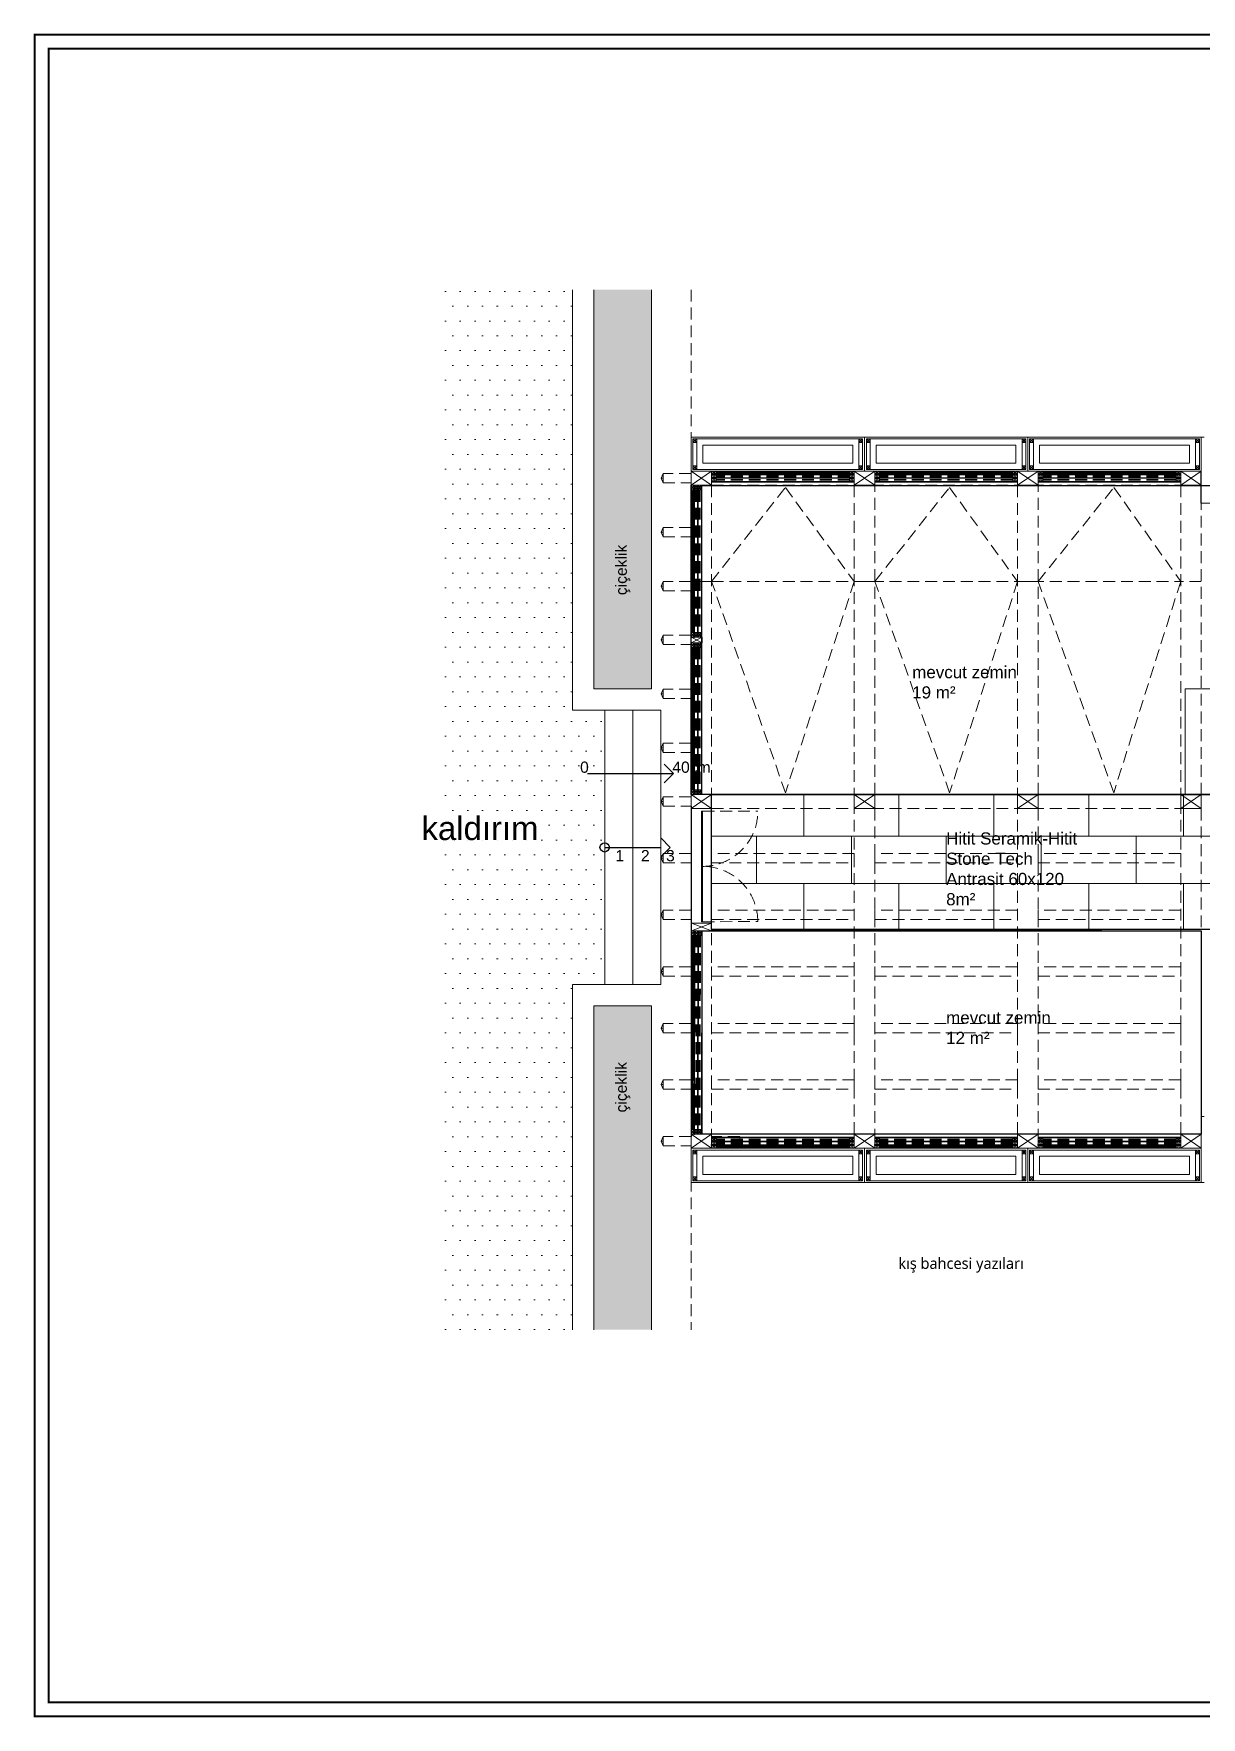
# Model space of a CAD drawing. Header units: millimetres. Extents: x 54215 to 67697, y 23496 to 56611.
# Drawn here: x 55058 to 56308, y 52211 to 54013 of the extents above; entities that cross this region are included whole.
import ezdxf

# ---------------------------------------------------------------- set-up
doc = ezdxf.new("R2010")
doc.units = ezdxf.units.MM
doc.linetypes.add('DASHED', pattern=[19.05, 12.7, -6.35])
for name, color, linetype, lineweight in [('- 0.09', 9, 'Continuous', 9), ('- 0.20', 41, 'Continuous', 20), ('no3_cam kesit arka', 141, 'Continuous', 18), ('no3_duvar kaplama', 8, 'Continuous', 0), ('no3_döşeme kaplama', 8, 'Continuous', 0), ('no3_kutu profil gorunus', 8, 'Continuous', 0), ('no3_kutuprofil kesit', 74, 'Continuous', 18), ('no3_paslanmaz gorunus arka', 173, 'Continuous', 13), ('no3_yazı duvar', 152, 'Continuous', 0)]:
    doc.layers.add(name, color=color, linetype=linetype, lineweight=lineweight)
doc.layers.add('0 rölöve', color=7, linetype='Continuous', true_color=0xf1380e)
doc.styles.get("Standard").update_dxf_attribs({"font": 'arial.ttf'})

# ---------------------------------------------------------------- blocks, each defined once
blk = doc.blocks.new('plan girişblok')
at = {"layer": '- 0.09'}
h = blk.add_hatch(dxfattribs=at)
h.set_pattern_fill('DOTS', color=256, scale=10)
h.set_pattern_definition([(9e-15, (420.6, 0), (7.9375, 15.875), [0, -15.875])])
h.paths.add_polyline_path([(2808.2, 2892.5), (2946.2, 2892.5), (2946.2, 2930.9), (2808.2, 2930.9)], flags=24)
edge = h.paths.add_edge_path()
edge.add_line((2836.2, 3488.3), (2836.2, 2375.1))
edge.add_line((2836.2, 2375.1), (2976.1, 2375.1))
edge.add_line((2976.1, 2375.1), (2976.1, 2744.7))
edge.add_line((2976.1, 2744.7), (3010.6, 2744.7))
edge.add_line((3010.6, 2744.7), (3010.6, 2886.5))
edge.add_arc((3010.6, 2891.5), 5, 90, 270, ccw=False)
edge.add_line((3010.6, 2896.5), (3010.6, 3038.2))
edge.add_line((3010.6, 3038.2), (2976.1, 3038.2))
edge.add_line((2976.1, 3038.2), (2976.1, 3488.3))
edge.add_line((2976.1, 3488.3), (2836.2, 3488.3))
h = blk.add_hatch(dxfattribs=at)
h.set_pattern_fill('AR-SAND', color=256, scale=0.5)
h.set_pattern_definition([(37.5, (2446.458, 1691.468), (-0.80002, 24.47066), [0, -19.304, 0, -21.59, 0, -20.6375]), (7.5, (2446.458, 1691.47), (22.47616, 35.84126), [0, -10.414, 0, -17.399, 0, -6.6675]), (327.5, (2430.837, 1691.468), (39.54962, 0.07186), [0, -6.35, 0, -22.86, 0, -29.845]), (317.5, (2430.837, 1691.47), (38.1778, 11.14647), [0, -3.175, 0, -14.986, 0, -17.145])])
h.paths.add_polyline_path([(3060.6, 2721.7), (2999.1, 2721.7), (2999.1, 2532.7), (3060.6, 2532.7)])
h.paths.add_polyline_path([(3060.6, 2532.7), (2999.1, 2532.7), (2999.1, 2375.1), (3060.6, 2375.1)])
h.paths.add_polyline_path([(3060.6, 3330.7), (2999.1, 3330.7), (2999.1, 3061.2), (3060.6, 3061.2)])
h.paths.add_polyline_path([(3060.6, 3488.3), (2999.1, 3488.3), (2999.1, 3330.7), (3060.6, 3330.7)])
h.paths.add_polyline_path([(3041.4, 2603.9), (3041.4, 2665.6), (3018.5, 2665.6), (3018.5, 2603.9)], flags=24)
h.paths.add_polyline_path([(3041.4, 3157.6), (3041.4, 3219.3), (3018.5, 3219.3), (3018.5, 3157.6)], flags=24)
at = {"layer": '- 0.20'}
for p, q in [((2976.1, 3488.3), (2976.1, 3038.2)), ((2999.1, 3488.3), (2999.1, 3061.2)), ((3060.6, 3488.3), (3060.6, 3061.2)), ((3060.6, 3061.2), (2999.1, 3061.2)), ((3010.6, 3038.2), (2976.1, 3038.2)), ((3010.6, 3038.2), (3010.6, 2744.7)), ((3070.6, 3038.2), (3010.6, 3038.2)), ((3040.6, 3038.2), (3040.6, 2744.7)), ((3070.6, 3038.2), (3070.6, 2744.7)), ((2976.1, 2744.7), (2976.1, 2375.1)), ((3010.6, 2744.7), (2976.1, 2744.7)), ((3070.6, 2744.7), (3010.6, 2744.7)), ((2999.1, 2721.7), (2999.1, 2375.1)), ((3060.6, 2721.7), (2999.1, 2721.7)), ((3060.6, 2721.7), (3060.6, 2375.1))]:
    blk.add_line(p, q, dxfattribs=at)
for p, q in [((3125.1, 3291), (3125.1, 3290.2)), ((3299.7, 3291), (3299.7, 3290.2)), ((3474.4, 3291), (3474.4, 3290.2)), ((3649.1, 3260), (3649.1, 3294)), ((3103.1, 2948), (3103.1, 3279)), ((3106.1, 3116.5), (3106.9, 3116.5)), ((3106.1, 3105.5), (3106.9, 3105.5)), ((3106.1, 2948), (3106.9, 2948)), ((3103.1, 2935.5), (3103.1, 2582)), ((3106.5, 2797.2), (3107.3, 2797.2)), ((3106.1, 2584.5), (3106.9, 2584.5)), ((3125.1, 2572.5), (3125.1, 2573.3)), ((3299.7, 2572.5), (3299.7, 2573.3)), ((3474.4, 2572.5), (3474.4, 2573.3))]:
    blk.add_line(p, q)
blk.add_arc((3114.1, 2811.9), 59.2, 88.833, 90)
for p in [(3103.1, 2884.9), (3103.1, 2824.3), (3103.1, 2763.7), (3103.1, 2703.1), (3103.1, 2642.5)]:
    blk.add_point(p)
at = {"layer": '0 rölöve'}
for p, q in [((2992.4, 2970.5), (3084.1, 2970.5)), ((3010.6, 2891.5), (3070.6, 2891.5))]:
    blk.add_line(p, q, dxfattribs=at)
for points in [[(3074.1, 2980.5), (3084.1, 2970.5), (3074.1, 2960.5)], [(3070.6, 2901.5), (3080.6, 2891.5), (3070.6, 2881.5)]]:
    blk.add_lwpolyline(points, dxfattribs=at)
blk.add_circle((3010.6, 2891.5), 5, dxfattribs=at)
at = {"layer": 'no3_cam kesit arka'}
for p, q in [((3272.7, 3293), (3130.1, 3293)), ((3272.7, 3292.5), (3130.1, 3292.5)), ((3272.7, 3292), (3130.1, 3292)), ((3447.4, 3293), (3304.7, 3293)), ((3447.4, 3292.5), (3304.7, 3292.5)), ((3447.4, 3292), (3304.7, 3292)), ((3622.1, 3293), (3479.4, 3293)), ((3622.1, 3292.5), (3479.4, 3292.5)), ((3622.1, 3292), (3479.4, 3292)), ((3104.1, 3274), (3104.1, 3121.5)), ((3104.6, 3274), (3104.6, 3121.5)), ((3105.1, 3274), (3105.1, 3121.5)), ((3104.1, 3105.5), (3104.1, 2953)), ((3104.6, 3105.5), (3104.6, 2953)), ((3105.1, 3105.5), (3105.1, 2953)), ((3104.5, 2797.2), (3104.1, 2589.5)), ((3105, 2797.2), (3104.6, 2589.5)), ((3105.5, 2797.2), (3105.1, 2589.5)), ((3272.7, 2571.5), (3130.1, 2571.5)), ((3272.7, 2571), (3130.1, 2571)), ((3272.7, 2570.5), (3130.1, 2570.5)), ((3447.4, 2571.5), (3304.7, 2571.5)), ((3447.4, 2571), (3304.7, 2571)), ((3447.4, 2570.5), (3304.7, 2570.5)), ((3622.1, 2571.5), (3479.4, 2571.5)), ((3622.1, 2571), (3479.4, 2571)), ((3622.1, 2570.5), (3479.4, 2570.5))]:
    blk.add_line(p, q, dxfattribs=at)
at = {"layer": 'no3_cam kesit arka', "linetype": 'DASHED'}
for p, q in [((3272.7, 3289.2), (3130.1, 3289.2)), ((3272.7, 3288.7), (3130.1, 3288.7)), ((3272.7, 3288.2), (3130.1, 3288.2)), ((3272.7, 3285.4), (3130.1, 3285.4)), ((3272.7, 3284.9), (3130.1, 3284.9)), ((3272.7, 3284.4), (3130.1, 3284.4)), ((3447.4, 3289.2), (3304.7, 3289.2)), ((3447.4, 3288.7), (3304.7, 3288.7)), ((3447.4, 3288.2), (3304.7, 3288.2)), ((3447.4, 3285.4), (3304.7, 3285.4)), ((3447.4, 3284.9), (3304.7, 3284.9)), ((3447.4, 3284.4), (3304.7, 3284.4)), ((3622.1, 3289.2), (3479.4, 3289.2)), ((3622.1, 3288.7), (3479.4, 3288.7)), ((3622.1, 3288.2), (3479.4, 3288.2)), ((3622.1, 3285.4), (3479.4, 3285.4)), ((3622.1, 3284.9), (3479.4, 3284.9)), ((3622.1, 3284.4), (3479.4, 3284.4)), ((3107.9, 3274), (3107.9, 3121.5)), ((3108.4, 3274), (3108.4, 3121.5)), ((3108.9, 3274), (3108.9, 3121.5)), ((3111.7, 3274), (3111.7, 3121.5)), ((3112.2, 3274), (3112.2, 3121.5)), ((3112.7, 3274), (3112.7, 3121.5)), ((3107.9, 3105.5), (3107.9, 2953)), ((3108.4, 3105.5), (3108.4, 2953)), ((3108.9, 3105.5), (3108.9, 2953)), ((3111.7, 3105.5), (3111.7, 2953)), ((3112.2, 3105.5), (3112.2, 2953)), ((3112.7, 3105.5), (3112.7, 2953)), ((3108.3, 2797.2), (3107.9, 2589.5)), ((3108.8, 2797.2), (3108.4, 2589.5)), ((3109.3, 2797.2), (3108.9, 2589.5)), ((3112.1, 2797.2), (3111.7, 2589.5)), ((3112.6, 2797.2), (3112.2, 2589.5)), ((3113.1, 2797.2), (3112.7, 2589.5)), ((3272.7, 2579.1), (3130.1, 2579.1)), ((3272.7, 2578.6), (3130.1, 2578.6)), ((3272.7, 2578.1), (3130.1, 2578.1)), ((3447.4, 2579.1), (3304.7, 2579.1)), ((3447.4, 2578.6), (3304.7, 2578.6)), ((3447.4, 2578.1), (3304.7, 2578.1)), ((3622.1, 2579.1), (3479.4, 2579.1)), ((3622.1, 2578.6), (3479.4, 2578.6)), ((3622.1, 2578.1), (3479.4, 2578.1)), ((3272.7, 2575.3), (3130.1, 2575.3)), ((3272.7, 2574.8), (3130.1, 2574.8)), ((3272.7, 2574.3), (3130.1, 2574.3)), ((3447.4, 2575.3), (3304.7, 2575.3)), ((3447.4, 2574.8), (3304.7, 2574.8)), ((3447.4, 2574.3), (3304.7, 2574.3)), ((3622.1, 2575.3), (3479.4, 2575.3)), ((3622.1, 2574.8), (3479.4, 2574.8)), ((3622.1, 2574.3), (3479.4, 2574.3))]:
    blk.add_line(p, q, dxfattribs=at)
at = {"layer": 'no3_cam kesit arka'}
blk.add_lwpolyline([(3114.1, 2930.3), (3115.3, 2930.3), (3115.3, 2811.9), (3114.1, 2811.9)], close=True, dxfattribs=at)
at = {"layer": 'no3_duvar kaplama', "linetype": 'DASHED'}
for p, q in [((3103.1, 3488.3), (3103.1, 2375.1)), ((3071.1, 3286.5), (3073.1, 3291.5)), ((3073.1, 3286.5), (3071.1, 3286.5)), ((3073.1, 3286.5), (3071.1, 3286.5)), ((3071.1, 3286.5), (3073.1, 3281.5)), ((3125.1, 3294), (3627.1, 3294)), ((3125.1, 3279), (3125.1, 2948)), ((3125.1, 3279), (3627.1, 3279)), ((3125.1, 3176), (3204.1, 3276.7)), ((3204.1, 3276.7), (3277.7, 3176)), ((3277.7, 3279), (3277.7, 2948)), ((3299.7, 2948), (3299.7, 3279)), ((3299.7, 3176), (3379.8, 3276.7)), ((3379.8, 3276.7), (3452.4, 3176)), ((3452.4, 3279), (3452.4, 2948)), ((3474.4, 2948), (3474.4, 3279)), ((3474.4, 3176), (3555.5, 3276.7)), ((3555.5, 3276.7), (3627.1, 3176)), ((3627.1, 3279), (3627.1, 2948)), ((3649.1, 2948), (3649.1, 3279)), ((3071.1, 3228.8), (3073.1, 3233.8)), ((3073.1, 3228.8), (3071.1, 3228.8)), ((3073.1, 3228.8), (3071.1, 3228.8)), ((3071.1, 3228.8), (3073.1, 3223.8)), ((3071.1, 3171.1), (3073.1, 3176.1)), ((3125.1, 3176), (3103.1, 3176)), ((3125.1, 3176), (3627.1, 3176)), ((3204.1, 2949.8), (3125.1, 3176)), ((3277.7, 3176), (3204.1, 2949.8)), ((3299.7, 3176), (3277.7, 3176)), ((3379.8, 2949.8), (3299.7, 3176)), ((3452.4, 3176), (3379.8, 2949.8)), ((3474.4, 3176), (3452.4, 3176)), ((3555.4, 2949.8), (3474.4, 3176)), ((3627.1, 3176), (3555.4, 2949.8)), ((3649.1, 3176), (3627.1, 3176)), ((3073.1, 3171.1), (3071.1, 3171.1)), ((3073.1, 3171.1), (3071.1, 3171.1)), ((3071.1, 3171.1), (3073.1, 3166.1)), ((3071.1, 3113.5), (3073.1, 3118.5)), ((3073.1, 3113.5), (3071.1, 3113.5)), ((3073.1, 3113.5), (3071.1, 3113.5)), ((3071.1, 3113.5), (3073.1, 3108.5)), ((3071.1, 3055.8), (3073.1, 3060.8)), ((3073.1, 3055.8), (3071.1, 3055.8)), ((3073.1, 3055.8), (3071.1, 3055.8)), ((3071.1, 3055.8), (3073.1, 3050.8)), ((3071.1, 2998.1), (3073.1, 3003.1)), ((3073.1, 2998.1), (3071.1, 2998.1)), ((3073.1, 2998.1), (3071.1, 2998.1)), ((3071.1, 2998.1), (3073.1, 2993.1)), ((3071.1, 2940.5), (3073.1, 2945.5)), ((3073.1, 2940.5), (3071.1, 2940.5)), ((3073.1, 2940.5), (3071.1, 2940.5)), ((3071.1, 2940.5), (3073.1, 2935.5)), ((3125.1, 2948), (3627.1, 2948)), ((3115.3, 2930.3), (3174.5, 2930.3)), ((3125.1, 2933), (3627.1, 2933)), ((3125.1, 2933), (3125.1, 2584.5)), ((3277.7, 2584.5), (3277.7, 2933)), ((3299.7, 2933), (3299.7, 2584.5)), ((3452.4, 2584.5), (3452.4, 2933)), ((3474.4, 2933), (3474.4, 2584.5)), ((3627.1, 2584.5), (3627.1, 2933)), ((3649.1, 2933), (3649.1, 2586.5)), ((3071.1, 2879.9), (3073.1, 2884.9)), ((3073.1, 2879.9), (3071.1, 2879.9)), ((3073.1, 2879.9), (3071.1, 2879.9)), ((3071.1, 2879.9), (3073.1, 2874.9)), ((3071.1, 2819.3), (3073.1, 2824.3)), ((3073.1, 2819.3), (3071.1, 2819.3)), ((3073.1, 2819.3), (3071.1, 2819.3)), ((3071.1, 2819.3), (3073.1, 2814.3)), ((3115.3, 2811.9), (3174.5, 2812)), ((3071.1, 2758.7), (3073.1, 2763.7)), ((3073.1, 2758.7), (3071.1, 2758.7)), ((3073.1, 2758.7), (3071.1, 2758.7)), ((3071.1, 2758.7), (3073.1, 2753.7)), ((3071.1, 2698.1), (3073.1, 2703.1)), ((3073.1, 2698.1), (3071.1, 2698.1)), ((3073.1, 2698.1), (3071.1, 2698.1)), ((3071.1, 2698.1), (3073.1, 2693.1)), ((3071.1, 2637.5), (3073.1, 2642.5)), ((3073.1, 2637.5), (3071.1, 2637.5)), ((3073.1, 2637.5), (3071.1, 2637.5)), ((3071.1, 2637.5), (3073.1, 2632.5)), ((3071.1, 2577), (3073.1, 2582)), ((3073.1, 2577), (3071.1, 2577)), ((3073.1, 2577), (3071.1, 2577)), ((3071.1, 2577), (3073.1, 2572))]:
    blk.add_line(p, q, dxfattribs=at)
for points in [[(3073.1, 3281.5), (3103.1, 3281.5), (3103.1, 3291.5), (3073.1, 3291.5)], [(3073.1, 3223.8), (3103.1, 3223.8), (3103.1, 3233.8), (3073.1, 3233.8)], [(3073.1, 3166.1), (3103.1, 3166.1), (3103.1, 3176.1), (3073.1, 3176.1)], [(3073.1, 3108.5), (3103.1, 3108.5), (3103.1, 3118.5), (3073.1, 3118.5)], [(3073.1, 3050.8), (3103.1, 3050.8), (3103.1, 3060.8), (3073.1, 3060.8)], [(3073.1, 2993.1), (3103.1, 2993.1), (3103.1, 3003.1), (3073.1, 3003.1)], [(3073.1, 2935.5), (3103.1, 2935.5), (3103.1, 2945.5), (3073.1, 2945.5)], [(3073.1, 2874.9), (3103.1, 2874.9), (3103.1, 2884.9), (3073.1, 2884.9)], [(3125.1, 2874.9), (3277.7, 2874.9), (3277.7, 2884.9), (3125.1, 2884.9)], [(3299.7, 2874.9), (3452.4, 2874.9), (3452.4, 2884.9), (3299.7, 2884.9)], [(3474.4, 2874.9), (3627.1, 2874.9), (3627.1, 2884.9), (3474.4, 2884.9)], [(3073.1, 2814.3), (3103.1, 2814.3), (3103.1, 2824.3), (3073.1, 2824.3)], [(3125.1, 2814.3), (3277.7, 2814.3), (3277.7, 2824.3), (3125.1, 2824.3)], [(3299.7, 2814.3), (3452.4, 2814.3), (3452.4, 2824.3), (3299.7, 2824.3)], [(3474.4, 2814.3), (3627.1, 2814.3), (3627.1, 2824.3), (3474.4, 2824.3)], [(3073.1, 2753.7), (3103.1, 2753.7), (3103.1, 2763.7), (3073.1, 2763.7)], [(3125.1, 2753.7), (3277.7, 2753.7), (3277.7, 2763.7), (3125.1, 2763.7)], [(3299.7, 2753.7), (3452.4, 2753.7), (3452.4, 2763.7), (3299.7, 2763.7)], [(3474.4, 2753.7), (3627.1, 2753.7), (3627.1, 2763.7), (3474.4, 2763.7)], [(3073.1, 2693.1), (3103.1, 2693.1), (3103.1, 2703.1), (3073.1, 2703.1)], [(3125.1, 2693.1), (3277.7, 2693.1), (3277.7, 2703.1), (3125.1, 2703.1)], [(3299.7, 2693.1), (3452.4, 2693.1), (3452.4, 2703.1), (3299.7, 2703.1)], [(3474.4, 2693.1), (3627.1, 2693.1), (3627.1, 2703.1), (3474.4, 2703.1)], [(3073.1, 2632.5), (3103.1, 2632.5), (3103.1, 2642.5), (3073.1, 2642.5)], [(3125.1, 2632.5), (3277.7, 2632.5), (3277.7, 2642.5), (3125.1, 2642.5)], [(3299.7, 2632.5), (3452.4, 2632.5), (3452.4, 2642.5), (3299.7, 2642.5)], [(3474.4, 2632.5), (3627.1, 2632.5), (3627.1, 2642.5), (3474.4, 2642.5)], [(3073.1, 2572), (3103.1, 2572), (3103.1, 2582), (3073.1, 2582)], [(3125.1, 2572), (3155.1, 2572), (3155.1, 2582), (3125.1, 2582)]]:
    blk.add_lwpolyline(points, close=True, dxfattribs=at)
for centre, start, end in [((3115.3, 2930.3), 268.8328, 0), ((3115.3, 2812), 0, 91.1672)]:
    blk.add_arc(centre, 59.2, start, end, dxfattribs=at)
at = {"layer": 'no3_kutu profil gorunus'}
for p, q in [((3109.1, 3324.7), (3109.1, 3300)), ((3282.7, 3324.7), (3282.7, 3300)), ((3277.7, 3290.9), (3125.1, 3290.9)), ((3277.7, 3290.3), (3125.1, 3290.3)), ((3125.1, 3287.2), (3130.1, 3290.2)), ((3130.1, 3287.2), (3125.1, 3290.2)), ((3277.7, 3287.1), (3125.1, 3287.1)), ((3277.7, 3286.5), (3125.1, 3286.5)), ((3125.1, 3286.4), (3130.1, 3283.4)), ((3130.1, 3286.4), (3125.1, 3283.4)), ((3277.7, 3283), (3125.1, 3283)), ((3277.7, 3282.4), (3125.1, 3282.4)), ((3277.7, 3287.2), (3272.7, 3290.2)), ((3272.7, 3287.2), (3277.7, 3290.2)), ((3277.7, 3286.4), (3272.7, 3283.4)), ((3272.7, 3286.4), (3277.7, 3283.4)), ((3452.4, 3290.9), (3299.7, 3290.9)), ((3452.4, 3290.3), (3299.7, 3290.3)), ((3299.7, 3287.2), (3304.7, 3290.2)), ((3304.7, 3287.2), (3299.7, 3290.2)), ((3452.4, 3287.1), (3299.7, 3287.1)), ((3452.4, 3286.5), (3299.7, 3286.5)), ((3299.7, 3286.4), (3304.7, 3283.4)), ((3304.7, 3286.4), (3299.7, 3283.4)), ((3452.4, 3283), (3299.7, 3283)), ((3452.4, 3282.4), (3299.7, 3282.4)), ((3452.4, 3287.2), (3447.4, 3290.2)), ((3447.4, 3287.2), (3452.4, 3290.2)), ((3452.4, 3286.4), (3447.4, 3283.4)), ((3447.4, 3286.4), (3452.4, 3283.4)), ((3627.1, 3290.9), (3474.4, 3290.9)), ((3627.1, 3290.3), (3474.4, 3290.3)), ((3474.4, 3287.2), (3479.4, 3290.2)), ((3479.4, 3287.2), (3474.4, 3290.2)), ((3627.1, 3287.1), (3474.4, 3287.1)), ((3627.1, 3286.5), (3474.4, 3286.5)), ((3474.4, 3286.4), (3479.4, 3283.4)), ((3479.4, 3286.4), (3474.4, 3283.4)), ((3627.1, 3283), (3474.4, 3283)), ((3627.1, 3282.4), (3474.4, 3282.4)), ((3627.1, 3287.2), (3622.1, 3290.2)), ((3622.1, 3287.2), (3627.1, 3290.2)), ((3627.1, 3286.4), (3622.1, 3283.4)), ((3622.1, 3286.4), (3627.1, 3283.4)), ((3106.2, 3279), (3106.2, 3116.5)), ((3106.8, 3279), (3106.8, 3116.5)), ((3109.9, 3279), (3106.9, 3274)), ((3109.9, 3274), (3106.9, 3279)), ((3110, 3279), (3110, 3116.5)), ((3110.6, 3279), (3110.6, 3116.5)), ((3110.7, 3279), (3113.7, 3274)), ((3110.7, 3274), (3113.7, 3279)), ((3114.1, 3279), (3114.1, 3116.5)), ((3114.7, 3279), (3114.7, 3116.5)), ((3109.9, 3116.5), (3106.9, 3121.5)), ((3109.9, 3121.5), (3106.9, 3116.5)), ((3110.7, 3116.5), (3113.7, 3121.5)), ((3110.7, 3121.5), (3113.7, 3116.5)), ((3106.2, 3110.5), (3106.2, 2948)), ((3106.8, 3110.5), (3106.8, 2948)), ((3109.9, 3105.5), (3106.9, 3110.5)), ((3109.9, 3110.5), (3106.9, 3105.5)), ((3110, 3110.5), (3110, 2948)), ((3110.6, 3110.5), (3110.6, 2948)), ((3110.7, 3105.5), (3113.7, 3110.5)), ((3110.7, 3110.5), (3113.7, 3105.5)), ((3114.1, 3110.5), (3114.1, 2948)), ((3114.7, 3110.5), (3114.7, 2948)), ((3109.9, 2948), (3106.9, 2953)), ((3109.9, 2953), (3106.9, 2948)), ((3110.7, 2948), (3113.7, 2953)), ((3110.7, 2953), (3113.7, 2948)), ((3106.6, 2802.2), (3106.2, 2584.5)), ((3107.2, 2802.2), (3106.8, 2584.5)), ((3110.3, 2797.2), (3107.3, 2802.2)), ((3110.3, 2802.2), (3107.3, 2797.2)), ((3110.4, 2802.2), (3110, 2584.5)), ((3111, 2802.2), (3110.6, 2584.5)), ((3111.1, 2797.2), (3114.1, 2802.2)), ((3111.1, 2802.2), (3114.1, 2797.2)), ((3114.5, 2802.2), (3114.1, 2584.5)), ((3115.1, 2802.2), (3114.7, 2584.5)), ((3109.9, 2584.5), (3106.9, 2589.5)), ((3109.9, 2589.5), (3106.9, 2584.5)), ((3110.7, 2584.5), (3113.7, 2589.5)), ((3110.7, 2589.5), (3113.7, 2584.5)), ((3277.7, 2581.1), (3125.1, 2581.1)), ((3277.7, 2580.5), (3125.1, 2580.5)), ((3125.1, 2577.1), (3130.1, 2580.1)), ((3130.1, 2577.1), (3125.1, 2580.1)), ((3277.7, 2577.1), (3272.7, 2580.1)), ((3272.7, 2577.1), (3277.7, 2580.1)), ((3452.4, 2581.1), (3299.7, 2581.1)), ((3452.4, 2580.5), (3299.7, 2580.5)), ((3299.7, 2577.1), (3304.7, 2580.1)), ((3304.7, 2577.1), (3299.7, 2580.1)), ((3452.4, 2577.1), (3447.4, 2580.1)), ((3447.4, 2577.1), (3452.4, 2580.1)), ((3627.1, 2581.1), (3474.4, 2581.1)), ((3627.1, 2580.5), (3474.4, 2580.5)), ((3474.4, 2577.1), (3479.4, 2580.1)), ((3479.4, 2577.1), (3474.4, 2580.1)), ((3627.1, 2577.1), (3622.1, 2580.1)), ((3622.1, 2577.1), (3627.1, 2580.1)), ((3109.1, 2563.5), (3109.1, 2538.7)), ((3277.7, 2577), (3125.1, 2577)), ((3277.7, 2576.4), (3125.1, 2576.4)), ((3125.1, 2576.3), (3130.1, 2573.3)), ((3130.1, 2576.3), (3125.1, 2573.3)), ((3277.7, 2573.2), (3125.1, 2573.2)), ((3277.7, 2572.6), (3125.1, 2572.6)), ((3277.7, 2576.3), (3272.7, 2573.3)), ((3272.7, 2576.3), (3277.7, 2573.3)), ((3282.7, 2563.5), (3282.7, 2538.7)), ((3452.4, 2577), (3299.7, 2577)), ((3452.4, 2576.4), (3299.7, 2576.4)), ((3299.7, 2576.3), (3304.7, 2573.3)), ((3304.7, 2576.3), (3299.7, 2573.3)), ((3452.4, 2573.2), (3299.7, 2573.2)), ((3452.4, 2572.6), (3299.7, 2572.6)), ((3452.4, 2576.3), (3447.4, 2573.3)), ((3447.4, 2576.3), (3452.4, 2573.3)), ((3627.1, 2577), (3474.4, 2577)), ((3627.1, 2576.4), (3474.4, 2576.4)), ((3474.4, 2576.3), (3479.4, 2573.3)), ((3479.4, 2576.3), (3474.4, 2573.3)), ((3627.1, 2573.2), (3474.4, 2573.2)), ((3627.1, 2572.6), (3474.4, 2572.6)), ((3627.1, 2576.3), (3622.1, 2573.3)), ((3622.1, 2576.3), (3627.1, 2573.3))]:
    blk.add_line(p, q, dxfattribs=at)
for points in [[(3103.1, 3330.7), (3288.7, 3330.7), (3288.7, 3294), (3103.1, 3294)], [(3105.1, 3328.7), (3286.7, 3328.7), (3286.7, 3296), (3105.1, 3296)], [(3288.7, 3330.7), (3463.4, 3330.7), (3463.4, 3294), (3288.7, 3294)], [(3290.7, 3328.7), (3461.4, 3328.7), (3461.4, 3296), (3290.7, 3296)], [(3463.4, 3330.7), (3649.1, 3330.7), (3649.1, 3294), (3463.4, 3294)], [(3465.4, 3328.7), (3647.1, 3328.7), (3647.1, 3296), (3465.4, 3296)], [(3125.1, 3294), (3277.7, 3294), (3277.7, 3282.4), (3125.1, 3282.4)], [(3125.1, 3287.2), (3130.1, 3287.2), (3130.1, 3290.2), (3125.1, 3290.2)], [(3125.1, 3283.4), (3130.1, 3283.4), (3130.1, 3286.4), (3125.1, 3286.4)], [(3277.7, 3287.2), (3272.7, 3287.2), (3272.7, 3290.2), (3277.7, 3290.2)], [(3277.7, 3283.4), (3272.7, 3283.4), (3272.7, 3286.4), (3277.7, 3286.4)], [(3299.7, 3294), (3452.4, 3294), (3452.4, 3282.4), (3299.7, 3282.4)], [(3299.7, 3287.2), (3304.7, 3287.2), (3304.7, 3290.2), (3299.7, 3290.2)], [(3299.7, 3283.4), (3304.7, 3283.4), (3304.7, 3286.4), (3299.7, 3286.4)], [(3452.4, 3287.2), (3447.4, 3287.2), (3447.4, 3290.2), (3452.4, 3290.2)], [(3452.4, 3283.4), (3447.4, 3283.4), (3447.4, 3286.4), (3452.4, 3286.4)], [(3474.4, 3294), (3627.1, 3294), (3627.1, 3282.4), (3474.4, 3282.4)], [(3474.4, 3287.2), (3479.4, 3287.2), (3479.4, 3290.2), (3474.4, 3290.2)], [(3474.4, 3283.4), (3479.4, 3283.4), (3479.4, 3286.4), (3474.4, 3286.4)], [(3627.1, 3287.2), (3622.1, 3287.2), (3622.1, 3290.2), (3627.1, 3290.2)], [(3627.1, 3283.4), (3622.1, 3283.4), (3622.1, 3286.4), (3627.1, 3286.4)], [(3103.1, 3116.5), (3103.1, 3279), (3114.7, 3279), (3114.7, 3116.5)], [(3109.9, 3279), (3109.9, 3274), (3106.9, 3274), (3106.9, 3279)], [(3113.7, 3279), (3113.7, 3274), (3110.7, 3274), (3110.7, 3279)], [(3109.9, 3116.5), (3109.9, 3121.5), (3106.9, 3121.5), (3106.9, 3116.5)], [(3113.7, 3116.5), (3113.7, 3121.5), (3110.7, 3121.5), (3110.7, 3116.5)], [(3103.1, 2948), (3103.1, 3110.5), (3114.7, 3110.5), (3114.7, 2948)], [(3109.9, 3105.5), (3109.9, 3110.5), (3106.9, 3110.5), (3106.9, 3105.5)], [(3113.7, 3105.5), (3113.7, 3110.5), (3110.7, 3110.5), (3110.7, 3105.5)], [(3109.9, 2948), (3109.9, 2953), (3106.9, 2953), (3106.9, 2948)], [(3113.7, 2948), (3113.7, 2953), (3110.7, 2953), (3110.7, 2948)], [(3103.1, 2584.5), (3103.5, 2802.2), (3115.1, 2802.2), (3114.7, 2584.5)], [(3110.3, 2797.2), (3110.3, 2802.2), (3107.3, 2802.2), (3107.3, 2797.2)], [(3114.1, 2797.2), (3114.1, 2802.2), (3111.1, 2802.2), (3111.1, 2797.2)], [(3109.9, 2584.5), (3109.9, 2589.5), (3106.9, 2589.5), (3106.9, 2584.5)], [(3113.7, 2584.5), (3113.7, 2589.5), (3110.7, 2589.5), (3110.7, 2584.5)], [(3125.1, 2569.5), (3277.7, 2569.5), (3277.7, 2581.1), (3125.1, 2581.1)], [(3125.1, 2580.1), (3130.1, 2580.1), (3130.1, 2577.1), (3125.1, 2577.1)], [(3277.7, 2580.1), (3272.7, 2580.1), (3272.7, 2577.1), (3277.7, 2577.1)], [(3299.7, 2569.5), (3452.4, 2569.5), (3452.4, 2581.1), (3299.7, 2581.1)], [(3299.7, 2580.1), (3304.7, 2580.1), (3304.7, 2577.1), (3299.7, 2577.1)], [(3452.4, 2580.1), (3447.4, 2580.1), (3447.4, 2577.1), (3452.4, 2577.1)], [(3474.4, 2569.5), (3627.1, 2569.5), (3627.1, 2581.1), (3474.4, 2581.1)], [(3474.4, 2580.1), (3479.4, 2580.1), (3479.4, 2577.1), (3474.4, 2577.1)], [(3627.1, 2580.1), (3622.1, 2580.1), (3622.1, 2577.1), (3627.1, 2577.1)], [(3103.1, 2569.5), (3288.7, 2569.5), (3288.7, 2532.7), (3103.1, 2532.7)], [(3105.1, 2567.5), (3286.7, 2567.5), (3286.7, 2534.7), (3105.1, 2534.7)], [(3125.1, 2576.3), (3130.1, 2576.3), (3130.1, 2573.3), (3125.1, 2573.3)], [(3277.7, 2576.3), (3272.7, 2576.3), (3272.7, 2573.3), (3277.7, 2573.3)], [(3288.7, 2569.5), (3463.4, 2569.5), (3463.4, 2532.7), (3288.7, 2532.7)], [(3290.7, 2567.5), (3461.4, 2567.5), (3461.4, 2534.7), (3290.7, 2534.7)], [(3299.7, 2576.3), (3304.7, 2576.3), (3304.7, 2573.3), (3299.7, 2573.3)], [(3452.4, 2576.3), (3447.4, 2576.3), (3447.4, 2573.3), (3452.4, 2573.3)], [(3463.4, 2569.5), (3649.1, 2569.5), (3649.1, 2532.7), (3463.4, 2532.7)], [(3465.4, 2567.5), (3647.1, 2567.5), (3647.1, 2534.7), (3465.4, 2534.7)], [(3474.4, 2576.3), (3479.4, 2576.3), (3479.4, 2573.3), (3474.4, 2573.3)], [(3627.1, 2576.3), (3622.1, 2576.3), (3622.1, 2573.3), (3627.1, 2573.3)]]:
    blk.add_lwpolyline(points, close=True, dxfattribs=at)
at = {"layer": 'no3_kutuprofil kesit'}
for p, q in [((3105.1, 3324.7), (3109.1, 3328.7)), ((3109.1, 3324.7), (3105.1, 3328.7)), ((3282.7, 3324.7), (3286.7, 3328.7)), ((3286.7, 3324.7), (3282.7, 3328.7)), ((3294.7, 3324.7), (3290.7, 3328.7)), ((3290.7, 3324.7), (3294.7, 3328.7)), ((3457.4, 3324.7), (3461.4, 3328.7)), ((3461.4, 3324.7), (3457.4, 3328.7)), ((3469.4, 3324.7), (3465.4, 3328.7)), ((3465.4, 3324.7), (3469.4, 3328.7)), ((3647.1, 3324.7), (3643.1, 3328.7)), ((3643.1, 3324.7), (3647.1, 3328.7)), ((3105.1, 3296), (3109.1, 3300)), ((3109.1, 3296), (3105.1, 3300)), ((3282.7, 3296), (3286.7, 3300)), ((3286.7, 3296), (3282.7, 3300)), ((3294.7, 3296), (3290.7, 3300)), ((3290.7, 3296), (3294.7, 3300)), ((3457.4, 3296), (3461.4, 3300)), ((3461.4, 3296), (3457.4, 3300)), ((3469.4, 3296), (3465.4, 3300)), ((3465.4, 3296), (3469.4, 3300)), ((3647.1, 3296), (3643.1, 3300)), ((3643.1, 3296), (3647.1, 3300)), ((3125.1, 3279), (3103.1, 3294)), ((3103.1, 3279), (3125.1, 3294)), ((3130.1, 3291), (3125.1, 3294)), ((3125.1, 3291), (3130.1, 3294)), ((3272.7, 3291), (3277.7, 3294)), ((3277.7, 3291), (3272.7, 3294)), ((3299.7, 3279), (3277.7, 3294)), ((3277.7, 3279), (3299.7, 3294)), ((3304.7, 3291), (3299.7, 3294)), ((3299.7, 3291), (3304.7, 3294)), ((3447.4, 3291), (3452.4, 3294)), ((3452.4, 3291), (3447.4, 3294)), ((3474.4, 3279), (3452.4, 3294)), ((3452.4, 3279), (3474.4, 3294)), ((3479.4, 3291), (3474.4, 3294)), ((3474.4, 3291), (3479.4, 3294)), ((3622.1, 3291), (3627.1, 3294)), ((3627.1, 3291), (3622.1, 3294)), ((3649.1, 3279), (3627.1, 3294)), ((3627.1, 3279), (3649.1, 3294)), ((3106.1, 3274), (3103.1, 3279)), ((3106.1, 3279), (3103.1, 3274)), ((3649.1, 3260), (3680.9, 3260)), ((3106.1, 3121.5), (3103.1, 3116.5)), ((3106.1, 3116.5), (3103.1, 3121.5)), ((3115.1, 3110.5), (3103.1, 3116.5)), ((3103.1, 3110.5), (3115.1, 3116.5)), ((3106.1, 3110.5), (3103.1, 3105.5)), ((3106.1, 3105.5), (3103.1, 3110.5)), ((3106.1, 2953), (3103.1, 2948)), ((3106.1, 2948), (3103.1, 2953)), ((3125.1, 2933), (3103.1, 2948)), ((3103.1, 2933), (3125.1, 2948)), ((3299.7, 2933), (3277.7, 2948)), ((3277.7, 2933), (3299.7, 2948)), ((3474.4, 2933), (3452.4, 2948)), ((3452.4, 2933), (3474.4, 2948)), ((3649.1, 2933), (3627.1, 2948)), ((3627.1, 2933), (3649.1, 2948)), ((3125.1, 2810.2), (3103.5, 2802.2)), ((3125.1, 2802.2), (3103.5, 2810.2)), ((3106.5, 2802.2), (3103.5, 2797.2)), ((3106.5, 2797.2), (3103.5, 2802.2)), ((3106.1, 2589.5), (3103.1, 2584.5)), ((3106.1, 2584.5), (3103.1, 2589.5)), ((3125.1, 2569.5), (3103.1, 2584.5)), ((3103.1, 2569.5), (3125.1, 2584.5)), ((3299.7, 2569.5), (3277.7, 2584.5)), ((3277.7, 2569.5), (3299.7, 2584.5)), ((3474.4, 2569.5), (3452.4, 2584.5)), ((3452.4, 2569.5), (3474.4, 2584.5)), ((3649.1, 2569.5), (3627.1, 2584.5)), ((3627.1, 2569.5), (3649.1, 2584.5)), ((3105.1, 2563.5), (3109.1, 2567.5)), ((3109.1, 2563.5), (3105.1, 2567.5)), ((3130.1, 2572.5), (3125.1, 2569.5)), ((3125.1, 2572.5), (3130.1, 2569.5)), ((3272.7, 2572.5), (3277.7, 2569.5)), ((3277.7, 2572.5), (3272.7, 2569.5)), ((3282.7, 2563.5), (3286.7, 2567.5)), ((3286.7, 2563.5), (3282.7, 2567.5)), ((3294.7, 2563.5), (3290.7, 2567.5)), ((3290.7, 2563.5), (3294.7, 2567.5)), ((3304.7, 2572.5), (3299.7, 2569.5)), ((3299.7, 2572.5), (3304.7, 2569.5)), ((3447.4, 2572.5), (3452.4, 2569.5)), ((3452.4, 2572.5), (3447.4, 2569.5)), ((3457.4, 2563.5), (3461.4, 2567.5)), ((3461.4, 2563.5), (3457.4, 2567.5)), ((3469.4, 2563.5), (3465.4, 2567.5)), ((3465.4, 2563.5), (3469.4, 2567.5)), ((3479.4, 2572.5), (3474.4, 2569.5)), ((3474.4, 2572.5), (3479.4, 2569.5)), ((3622.1, 2572.5), (3627.1, 2569.5)), ((3627.1, 2572.5), (3622.1, 2569.5)), ((3647.1, 2563.5), (3643.1, 2567.5)), ((3643.1, 2563.5), (3647.1, 2567.5)), ((3105.1, 2534.7), (3109.1, 2538.7)), ((3109.1, 2534.7), (3105.1, 2538.7)), ((3282.7, 2534.7), (3286.7, 2538.7)), ((3286.7, 2534.7), (3282.7, 2538.7)), ((3294.7, 2534.7), (3290.7, 2538.7)), ((3290.7, 2534.7), (3294.7, 2538.7)), ((3457.4, 2534.7), (3461.4, 2538.7)), ((3461.4, 2534.7), (3457.4, 2538.7)), ((3469.4, 2534.7), (3465.4, 2538.7)), ((3465.4, 2534.7), (3469.4, 2538.7)), ((3647.1, 2534.7), (3643.1, 2538.7)), ((3643.1, 2534.7), (3647.1, 2538.7))]:
    blk.add_line(p, q, dxfattribs=at)
for points in [[(3105.1, 3324.7), (3109.1, 3324.7), (3109.1, 3328.7), (3105.1, 3328.7)], [(3109.1, 3328.7), (3282.7, 3328.7), (3282.7, 3296), (3109.1, 3296)], [(3115.7, 3322.1), (3276.1, 3322.1), (3276.1, 3302.6), (3115.7, 3302.6)], [(3282.7, 3324.7), (3286.7, 3324.7), (3286.7, 3328.7), (3282.7, 3328.7)], [(3294.7, 3324.7), (3290.7, 3324.7), (3290.7, 3328.7), (3294.7, 3328.7)], [(3294.7, 3328.7), (3457.4, 3328.7), (3457.4, 3296), (3294.7, 3296)], [(3301.3, 3322.1), (3450.8, 3322.1), (3450.8, 3302.6), (3301.3, 3302.6)], [(3457.4, 3324.7), (3461.4, 3324.7), (3461.4, 3328.7), (3457.4, 3328.7)], [(3469.4, 3324.7), (3465.4, 3324.7), (3465.4, 3328.7), (3469.4, 3328.7)], [(3469.4, 3328.7), (3643.1, 3328.7), (3643.1, 3296), (3469.4, 3296)], [(3476, 3322.1), (3636.5, 3322.1), (3636.5, 3302.6), (3476, 3302.6)], [(3647.1, 3324.7), (3643.1, 3324.7), (3643.1, 3328.7), (3647.1, 3328.7)], [(3105.1, 3296), (3109.1, 3296), (3109.1, 3300), (3105.1, 3300)], [(3282.7, 3296), (3286.7, 3296), (3286.7, 3300), (3282.7, 3300)], [(3294.7, 3296), (3290.7, 3296), (3290.7, 3300), (3294.7, 3300)], [(3457.4, 3296), (3461.4, 3296), (3461.4, 3300), (3457.4, 3300)], [(3469.4, 3296), (3465.4, 3296), (3465.4, 3300), (3469.4, 3300)], [(3647.1, 3296), (3643.1, 3296), (3643.1, 3300), (3647.1, 3300)], [(3103.1, 3279), (3125.1, 3279), (3125.1, 3294), (3103.1, 3294)], [(3125.1, 3291), (3130.1, 3291), (3130.1, 3294), (3125.1, 3294)], [(3277.7, 3291), (3272.7, 3291), (3272.7, 3294), (3277.7, 3294)], [(3277.7, 3279), (3299.7, 3279), (3299.7, 3294), (3277.7, 3294)], [(3299.7, 3291), (3304.7, 3291), (3304.7, 3294), (3299.7, 3294)], [(3452.4, 3291), (3447.4, 3291), (3447.4, 3294), (3452.4, 3294)], [(3452.4, 3279), (3474.4, 3279), (3474.4, 3294), (3452.4, 3294)], [(3474.4, 3291), (3479.4, 3291), (3479.4, 3294), (3474.4, 3294)], [(3627.1, 3291), (3622.1, 3291), (3622.1, 3294), (3627.1, 3294)], [(3627.1, 3279), (3649.1, 3279), (3649.1, 3294), (3627.1, 3294)], [(3106.1, 3279), (3106.1, 3274), (3103.1, 3274), (3103.1, 3279)], [(3106.1, 3116.5), (3106.1, 3121.5), (3103.1, 3121.5), (3103.1, 3116.5)], [(3103.1, 3116.5), (3103.1, 3110.5), (3115.1, 3110.5), (3115.1, 3116.5)], [(3106.1, 3105.5), (3106.1, 3110.5), (3103.1, 3110.5), (3103.1, 3105.5)], [(3106.1, 2948), (3106.1, 2953), (3103.1, 2953), (3103.1, 2948)], [(3103.1, 2933), (3125.1, 2933), (3125.1, 2948), (3103.1, 2948)], [(3277.7, 2933), (3299.7, 2933), (3299.7, 2948), (3277.7, 2948)], [(3452.4, 2933), (3474.4, 2933), (3474.4, 2948), (3452.4, 2948)], [(3627.1, 2933), (3649.1, 2933), (3649.1, 2948), (3627.1, 2948)], [(3103.5, 2802.2), (3125.1, 2802.2), (3125.1, 2810.2), (3103.5, 2810.2)], [(3106.5, 2797.2), (3106.5, 2802.2), (3103.5, 2802.2), (3103.5, 2797.2)], [(3106.1, 2584.5), (3106.1, 2589.5), (3103.1, 2589.5), (3103.1, 2584.5)], [(3103.1, 2569.5), (3125.1, 2569.5), (3125.1, 2584.5), (3103.1, 2584.5)], [(3277.7, 2569.5), (3299.7, 2569.5), (3299.7, 2584.5), (3277.7, 2584.5)], [(3452.4, 2569.5), (3474.4, 2569.5), (3474.4, 2584.5), (3452.4, 2584.5)], [(3627.1, 2569.5), (3649.1, 2569.5), (3649.1, 2584.5), (3627.1, 2584.5)], [(3105.1, 2563.5), (3109.1, 2563.5), (3109.1, 2567.5), (3105.1, 2567.5)], [(3109.1, 2567.5), (3282.7, 2567.5), (3282.7, 2534.7), (3109.1, 2534.7)], [(3115.7, 2560.9), (3276.1, 2560.9), (3276.1, 2541.3), (3115.7, 2541.3)], [(3125.1, 2572.5), (3130.1, 2572.5), (3130.1, 2569.5), (3125.1, 2569.5)], [(3277.7, 2572.5), (3272.7, 2572.5), (3272.7, 2569.5), (3277.7, 2569.5)], [(3282.7, 2563.5), (3286.7, 2563.5), (3286.7, 2567.5), (3282.7, 2567.5)], [(3294.7, 2563.5), (3290.7, 2563.5), (3290.7, 2567.5), (3294.7, 2567.5)], [(3294.7, 2567.5), (3457.4, 2567.5), (3457.4, 2534.7), (3294.7, 2534.7)], [(3299.7, 2572.5), (3304.7, 2572.5), (3304.7, 2569.5), (3299.7, 2569.5)], [(3301.3, 2560.9), (3450.8, 2560.9), (3450.8, 2541.3), (3301.3, 2541.3)], [(3452.4, 2572.5), (3447.4, 2572.5), (3447.4, 2569.5), (3452.4, 2569.5)], [(3457.4, 2563.5), (3461.4, 2563.5), (3461.4, 2567.5), (3457.4, 2567.5)], [(3469.4, 2563.5), (3465.4, 2563.5), (3465.4, 2567.5), (3469.4, 2567.5)], [(3469.4, 2567.5), (3643.1, 2567.5), (3643.1, 2534.7), (3469.4, 2534.7)], [(3474.4, 2572.5), (3479.4, 2572.5), (3479.4, 2569.5), (3474.4, 2569.5)], [(3476, 2560.9), (3636.5, 2560.9), (3636.5, 2541.3), (3476, 2541.3)], [(3627.1, 2572.5), (3622.1, 2572.5), (3622.1, 2569.5), (3627.1, 2569.5)], [(3647.1, 2563.5), (3643.1, 2563.5), (3643.1, 2567.5), (3647.1, 2567.5)], [(3105.1, 2534.7), (3109.1, 2534.7), (3109.1, 2538.7), (3105.1, 2538.7)], [(3282.7, 2534.7), (3286.7, 2534.7), (3286.7, 2538.7), (3282.7, 2538.7)], [(3294.7, 2534.7), (3290.7, 2534.7), (3290.7, 2538.7), (3294.7, 2538.7)], [(3457.4, 2534.7), (3461.4, 2534.7), (3461.4, 2538.7), (3457.4, 2538.7)], [(3469.4, 2534.7), (3465.4, 2534.7), (3465.4, 2538.7), (3469.4, 2538.7)], [(3647.1, 2534.7), (3643.1, 2534.7), (3643.1, 2538.7), (3647.1, 2538.7)]]:
    blk.add_lwpolyline(points, close=True, dxfattribs=at)
for points in [[(3652.1, 3330.7), (3649.1, 3330.7), (3649.1, 3260), (3681.4, 3260)], [(3652.1, 2603.5), (3649.1, 2603.5), (3649.1, 2532.7), (3652.1, 2532.7)]]:
    blk.add_lwpolyline(points, dxfattribs=at)
at = {"layer": 'no3_paslanmaz gorunus arka'}
blk.add_lwpolyline([(3631.7, 3061.3), (3691.7, 3061.3), (3691.7, 2948), (3631.7, 2948)], close=True, dxfattribs=at)
at = {"layer": '- 0.20'}
blk.add_text('kaldırım', height=25.2, dxfattribs=at).set_placement((2814.6, 2899.3))
at = {"layer": '0 rölöve'}
for p in [(3034.3, 3161.4), (3034.3, 2607.7)]:
    blk.add_text('çiçeklik', height=12, rotation=90, dxfattribs=at).set_placement(p)
for s, p in [('0', (2984.3, 2971.3)), ('40cm', (3083, 2971.3)), ('1', (3022.2, 2876.6)), ('2', (3049.4, 2876.6)), ('3', (3076.3, 2876.6))]:
    blk.add_text(s, height=12, dxfattribs=at).set_placement(p)

msp = doc.modelspace()

# ---------------------------------------------------------------- hatches: boundary and pattern name
at = {"layer": 'no3_döşeme kaplama', "lineweight": 5}
h = msp.add_hatch(dxfattribs=at)
h.set_pattern_fill('AR-B816', color=256, scale=0.25, style=0)
h.set_pattern_definition([(0, (45722.57, 20133.716), (0, 50.8), []), (90, (45722.57, 20133.716), (-50.8, 50.8), [50.8, -50.8])])
h.paths.add_polyline_path([(56340.913, 53198.22), (55783.835, 53198.22), (55783.835, 53053.72), (56340.913, 53053.72)])

# ---------------------------------------------------------------- linework, layer by layer
for p, q in [((56340.501, 53198.22), (55783.835, 53198.22)), ((56340.913, 53053.72), (55783.835, 53052.47))]:
    msp.add_line(p, q)
at = {"color": 252, "const_width": 2.135}
for points in [[(58549.046, 52211.617), (55059.324, 52211.617), (55059.324, 54011.617), (58549.046, 54011.617), (58549.046, 52872.569, -0.41421356), (58523.96, 52847.482), (58145.153, 52847.482, 0.41421356), (58135.119, 52837.448), (58135.119, 52593.61, 0.41421356), (58145.153, 52583.575), (58523.96, 52583.575, -0.41421356), (58549.046, 52558.489), (58549.046, 52211.617)], [(58533.994, 52872.569, -0.41421356), (58523.96, 52862.534), (58145.153, 52862.534, 0.41421356), (58120.067, 52837.448), (58120.067, 52593.61, 0.41421356), (58145.153, 52568.524), (58523.96, 52568.524, -0.41421356), (58533.994, 52558.489), (58533.994, 52226.669), (55074.376, 52226.669), (55074.376, 53996.565), (58533.994, 53996.565), (58533.994, 52872.569)]]:
    msp.add_lwpolyline(points, format="xyb", dxfattribs=at)
for points in [[(55773.426, 53529.22), (56339.638, 53529.22), (56339.638, 53198.22), (55773.426, 53198.22)], [(55773.839, 53052.47), (56307.835, 53052.47), (56307.835, 52834.72), (55773.839, 52834.72)]]:
    msp.add_lwpolyline(points, close=True)
at = {"color": 3}
msp.add_lwpolyline([(55783.835, 53198.22), (56340.913, 53198.22), (56340.913, 53053.72), (55783.835, 53053.72)], close=True, dxfattribs=at)

# ---------------------------------------------------------------- block references
at = {"layer": '0 rölöve'}
msp.add_blockref('plan girişblok', (52658.765, 50250.261), dxfattribs=at)

# ---------------------------------------------------------------- texts
at = {"color": 7, "insert": (56050.788, 52694.487), "char_height": 11.90258, "width": 221.73465, "attachment_point": 5}
msp.add_mtext('{\\fLucida Sans Unicode|b0|i0|c162|p34;kış bahcesi yazıları}', dxfattribs=at)
at = {"layer": 'no3_yazı duvar', "char_height": 13, "width": 143.81258, "attachment_point": 1}
for s, insert in [('mevcut zemin\\P19 m²', (55998.518, 53335.773)), ('Hitit Seramik-Hitit Stone Tech Antrasit 60x120\\P8m²', (56034.835, 53157.754)), ('mevcut zemin\\P12 m²', (56034.835, 52966.004))]:
    msp.add_mtext(s, dxfattribs=dict(at, insert=insert))

doc.saveas('drawing.dxf')
